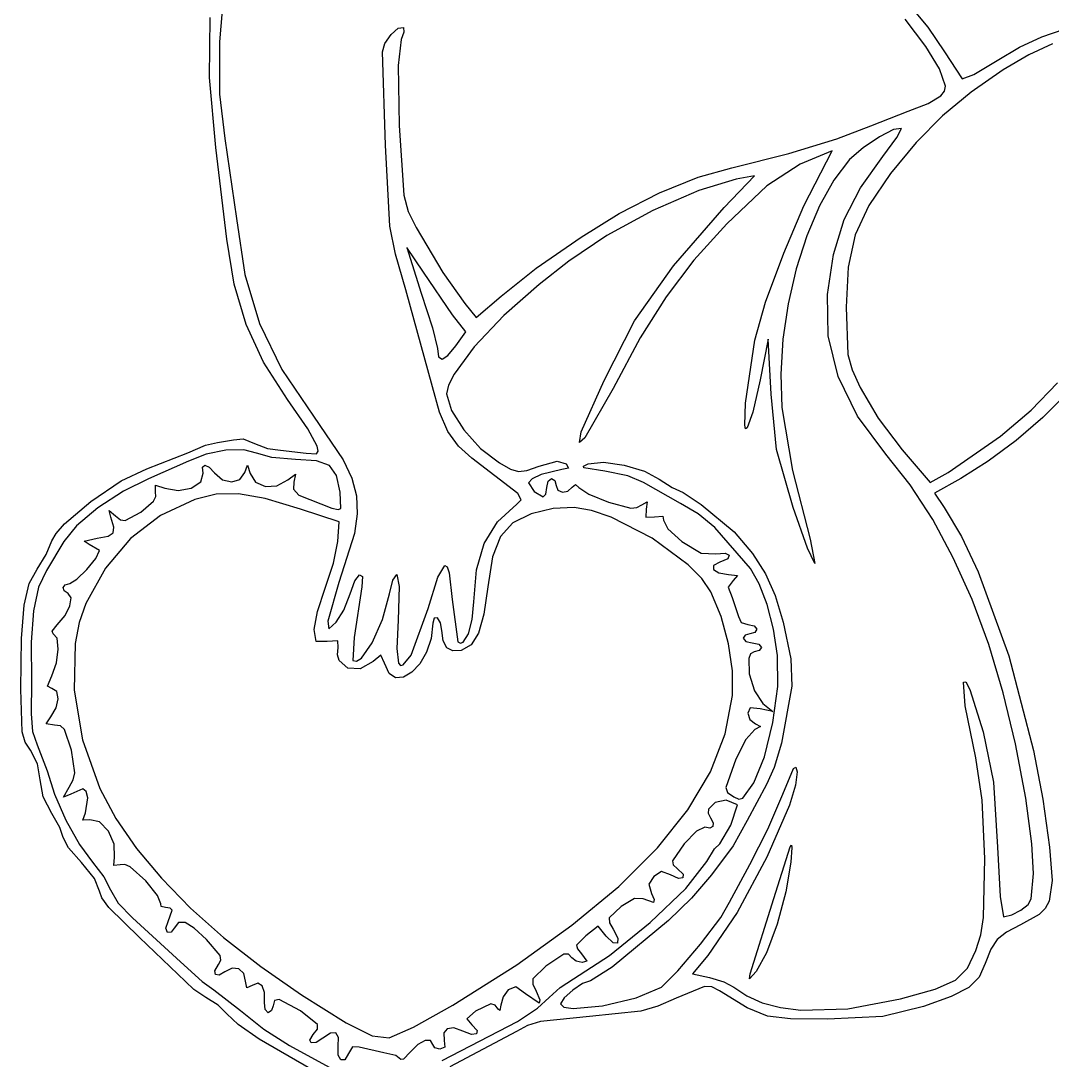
# Model space of a CAD drawing. Extents: x 0 to 181, y 0 to 180.
# Drawn here: x 40.8 to 104.6, y 31.9 to 96.2 of the extents above; entities that cross this region are included whole.
import ezdxf

# ---------------------------------------------------------------- set-up
doc = ezdxf.new("R2010")
doc.units = 0

msp = doc.modelspace()

# ---------------------------------------------------------------- linework, layer by layer
at = {"layer": 'Layer 1'}
for p, q in [((53.364041, 97.583383), (53.133902, 94.906973)), ((95.675763, 97.309833), (96.930934, 95.808904)), ((52.510977, 92.699026), (52.562484, 96.395524)), ((63.742539, 95.353732), (64.178199, 95.749727)), ((64.178199, 95.749727), (64.502803, 95.784148)), ((64.502803, 95.784148), (64.534815, 95.495882)), ((96.810286, 94.611829), (95.521879, 96.294036)), ((96.930934, 95.808904), (97.961326, 94.283911)), ((63.365135, 94.794981), (63.742539, 95.353732)), ((64.534815, 95.495882), (64.370506, 95.044091)), ((102.593011, 94.562596), (103.980079, 95.209189)), ((103.980079, 95.209189), (105.370535, 95.683252)), ((53.133902, 94.906973), (53.127298, 91.668545)), ((63.2153, 94.272289), (63.365135, 94.794981)), ((64.370506, 95.044091), (64.187129, 93.440065)), ((97.654271, 93.223992), (96.810286, 94.611829)), ((101.212599, 93.743978), (102.593011, 94.562596)), ((104.635832, 94.772577), (103.173453, 94.084611)), ((63.392716, 88.508434), (63.2153, 94.272289)), ((97.961326, 94.283911), (99.052312, 92.605408)), ((103.173453, 94.084611), (101.601945, 93.166328)), ((64.187129, 93.440065), (64.249447, 89.728252)), ((98.027859, 92.1552), (97.654271, 93.223992)), ((101.601945, 93.166328), (99.605842, 91.795244)), ((99.777919, 92.883607), (101.212599, 93.743978)), ((52.898489, 88.367322), (52.510977, 92.699026)), ((99.052312, 92.605408), (99.777919, 92.883607)), ((97.96349, 91.854357), (98.027859, 92.1552)), ((53.127298, 91.668545), (53.472393, 88.931767)), ((96.960591, 91.078089), (97.739457, 91.557026)), ((97.739457, 91.557026), (97.96349, 91.854357)), ((99.605842, 91.795244), (97.8427, 90.329633)), ((93.415556, 89.703199), (95.709125, 90.612934)), ((95.709125, 90.612934), (96.960591, 91.078089)), ((97.8427, 90.329633), (96.216859, 88.681606)), ((64.249447, 89.728252), (64.524919, 85.415063)), ((91.298889, 88.892947), (93.415556, 89.703199)), ((94.819011, 89.480004), (93.941098, 89.028711)), ((95.300252, 89.540032), (94.819011, 89.480004)), ((95.017088, 88.97736), (95.300252, 89.540032)), ((53.472393, 88.931767), (54.184925, 83.978423)), ((88.335556, 87.999945), (91.298889, 88.892947)), ((93.941098, 89.028711), (92.942517, 88.352056)), ((94.144372, 87.816467), (95.017088, 88.97736)), ((96.216859, 88.681606), (94.632659, 86.763276)), ((53.584159, 82.708617), (52.898489, 88.367322)), ((63.676679, 83.494685), (63.392716, 88.508434)), ((91.025904, 88.169936), (89.031493, 87.332645)), ((90.316064, 86.805725), (91.025904, 88.169936)), ((92.942517, 88.352056), (92.099268, 87.615943)), ((84.807778, 87.107336), (88.335556, 87.999945)), ((92.099268, 87.615943), (91.118688, 86.351046)), ((92.759862, 85.881758), (94.144372, 87.816467)), ((82.739788, 86.539516), (84.807778, 87.107336)), ((89.031493, 87.332645), (86.982518, 86.006992)), ((89.263078, 84.768618), (90.316064, 86.805725)), ((94.632659, 86.763276), (93.2779, 84.790085)), ((80.341209, 85.565065), (82.739788, 86.539516)), ((85.09, 86.405037), (82.781235, 85.713451)), ((84.330989, 84.66378), (86.218889, 86.604678)), ((86.218889, 86.604678), (85.09, 86.405037)), ((91.118688, 86.351046), (90.229059, 84.755412)), ((77.849851, 84.293226), (80.341209, 85.565065)), ((82.781235, 85.713451), (79.93767, 84.469452)), ((86.982518, 86.006992), (84.510174, 83.65129)), ((91.766504, 83.90866), (92.759862, 85.881758)), ((64.524919, 85.415063), (64.803533, 84.400367)), ((64.803533, 84.400367), (65.295354, 83.428434)), ((75.503524, 82.833241), (77.849851, 84.293226)), ((79.93767, 84.469452), (77.082396, 82.928653)), ((81.196877, 81.055954), (84.330989, 84.66378)), ((88.020631, 81.833465), (89.263078, 84.768618)), ((90.229059, 84.755412), (89.450167, 82.901417)), ((93.2779, 84.790085), (92.435497, 82.960204)), ((54.184925, 83.978423), (54.70361, 80.521266)), ((84.510174, 83.65129), (82.473141, 81.392319)), ((91.106629, 81.75316), (91.766504, 83.90866)), ((64.024768, 81.770174), (63.676679, 83.494685)), ((65.295354, 83.428434), (66.938928, 80.64505)), ((77.082396, 82.928653), (74.738501, 81.346667)), ((89.450167, 82.901417), (88.801799, 80.861437)), ((92.435497, 82.960204), (92.002019, 80.963427)), ((54.034955, 79.918523), (53.584159, 82.708617)), ((72.705609, 80.899423), (75.503524, 82.833241)), ((64.650995, 79.567182), (64.024768, 81.770174)), ((65.750327, 80.664942), (64.707584, 82.19009)), ((64.707584, 82.19009), (65.613113, 79.365692)), ((86.90372, 78.797472), (88.020631, 81.833465)), ((90.722571, 79.271241), (91.106629, 81.75316)), ((74.738501, 81.346667), (72.91068, 79.900656)), ((78.790746, 77.642878), (81.196877, 81.055954)), ((82.473141, 81.392319), (80.755048, 79.137964)), ((92.002019, 80.963427), (91.874038, 78.489545)), ((54.70361, 80.521266), (55.608122, 77.49115)), ((67.534903, 78.014141), (65.750327, 80.664942)), ((66.938928, 80.64505), (68.297778, 78.730427)), ((70.555556, 79.177382), (72.705609, 80.899423)), ((88.801799, 80.861437), (88.30374, 78.707847)), ((54.775764, 77.430062), (54.034955, 79.918523)), ((72.91068, 79.900656), (70.718306, 77.987036)), ((66.300104, 73.573555), (64.650995, 79.567182)), ((65.613113, 79.365692), (66.31324, 77.228415)), ((69.003333, 77.867688), (70.555556, 79.177382)), ((80.755048, 79.137964), (79.154475, 76.597194)), ((90.762725, 76.722288), (90.722571, 79.271241)), ((68.297778, 78.730427), (69.003333, 77.867688)), ((86.227341, 76.457844), (86.90372, 78.797472)), ((88.30374, 78.707847), (87.975777, 76.513026)), ((91.874038, 78.489545), (91.996307, 75.572744)), ((68.362536, 76.974291), (67.534903, 78.014141)), ((70.718306, 77.987036), (68.887032, 76.051413)), ((55.859671, 75.103147), (54.775764, 77.430062)), ((55.608122, 77.49115), (56.99079, 74.651106)), ((66.31324, 77.228415), (66.604444, 75.935544)), ((76.915702, 73.967818), (78.790746, 77.642878)), ((67.746496, 76.109141), (68.362536, 76.974291)), ((79.154475, 76.597194), (77.47, 73.478977)), ((87.065556, 76.513989), (86.558064, 73.995178)), ((87.23726, 73.127322), (87.065556, 76.513989)), ((87.975777, 76.513026), (87.837695, 74.349348)), ((91.383039, 74.214097), (90.762725, 76.722288)), ((66.604444, 75.935544), (66.678321, 75.42294)), ((67.254344, 75.510498), (67.746496, 76.109141)), ((68.887032, 76.051413), (67.634635, 74.350599)), ((67.746496, 76.109141), (67.746496, 76.109141)), ((85.660873, 72.562878), (86.227341, 76.457844)), ((66.678321, 75.42294), (66.89662, 75.281511)), ((66.89662, 75.281511), (67.254344, 75.510498)), ((91.996307, 75.572744), (92.258131, 74.629832)), ((57.339761, 72.797693), (55.859671, 75.103147)), ((56.99079, 74.651106), (58.943943, 71.764167)), ((92.258131, 74.629832), (92.740627, 73.533739)), ((67.634635, 74.350599), (67.29357, 73.668501)), ((75.504556, 70.798989), (76.915702, 73.967818)), ((86.558064, 73.995178), (86.10227, 71.9986)), ((87.837695, 74.349348), (87.909281, 72.28919)), ((92.575834, 71.767657), (91.383039, 74.214097)), ((66.745984, 72.001628), (66.300104, 73.573555)), ((67.29357, 73.668501), (67.178891, 73.141411)), ((77.47, 73.478977), (75.729642, 70.416149)), ((92.740627, 73.533739), (93.867951, 71.636289)), ((103.329645, 72.121179), (104.945169, 73.814716)), ((58.59499, 70.984656), (57.339761, 72.797693)), ((67.178891, 73.141411), (67.47794, 72.115373)), ((87.585463, 69.699833), (87.23726, 73.127322)), ((105.507925, 73.133799), (104.054364, 71.682042)), ((67.263004, 70.808583), (66.745984, 72.001628)), ((67.47794, 72.115373), (68.233396, 70.914028)), ((85.608027, 71.209576), (85.660873, 72.562878)), ((86.10227, 71.9986), (85.770375, 71.045774)), ((87.909281, 72.28919), (88.560392, 68.402934)), ((101.424116, 70.527026), (103.329645, 72.121179)), ((58.943943, 71.764167), (60.78651, 69.057153)), ((94.33343, 69.403953), (92.575834, 71.767657)), ((93.867951, 71.636289), (95.346379, 69.674116)), ((104.054364, 71.682042), (102.397332, 70.260059)), ((59.180143, 69.899044), (58.59499, 70.984656)), ((67.906161, 69.894536), (67.263004, 70.808583)), ((68.233396, 70.914028), (69.277588, 69.757096)), ((75.39767, 70.135926), (75.504556, 70.798989)), ((85.665155, 70.983542), (85.608027, 71.209576)), ((85.770375, 71.045774), (85.665155, 70.983542)), ((52.270364, 69.972855), (53.006427, 70.135101)), ((53.006427, 70.135101), (54.006459, 70.303994)), ((54.006459, 70.303994), (54.596462, 70.353111)), ((54.596462, 70.353111), (55.306191, 70.073303)), ((55.306191, 70.073303), (56.093076, 69.762039)), ((75.729642, 70.416149), (75.39767, 70.135926)), ((98.181163, 68.279922), (101.424116, 70.527026)), ((102.397332, 70.260059), (100.664013, 68.969605)), ((101.424116, 70.527026), (101.424116, 70.527026)), ((48.637729, 68.496372), (51.167256, 69.501523)), ((51.167256, 69.501523), (52.270364, 69.972855)), ((52.314564, 69.407422), (51.21332, 68.969783)), ((53.52855, 69.655288), (52.314564, 69.407422)), ((54.635347, 69.686897), (53.52855, 69.655288)), ((55.415022, 69.475765), (54.635347, 69.686897)), ((56.371567, 69.201457), (55.415022, 69.475765)), ((56.093076, 69.762039), (56.897513, 69.656048)), ((56.897513, 69.656048), (58.490556, 69.476185)), ((58.490556, 69.476185), (59.132803, 69.432379)), ((59.132803, 69.432379), (59.233186, 69.595122)), ((59.233186, 69.595122), (59.180143, 69.899044)), ((68.73045, 69.159603), (67.906161, 69.894536)), ((69.277588, 69.757096), (70.442842, 68.864297)), ((88.600613, 66.118082), (87.585463, 69.699833)), ((95.839881, 67.507105), (94.33343, 69.403953)), ((95.346379, 69.674116), (97.074835, 67.665854)), ((51.21332, 68.969783), (48.736594, 67.890489)), ((57.830167, 69.080177), (56.371567, 69.201457)), ((59.128343, 68.996699), (57.830167, 69.080177)), ((59.927401, 68.702487), (59.128343, 68.996699)), ((60.78651, 69.057153), (61.317118, 67.920751)), ((71.580502, 66.980256), (68.73045, 69.159603)), ((70.442842, 68.864297), (71.128825, 68.482818)), ((72.909055, 68.669332), (74.01842, 68.983787)), ((74.01842, 68.983787), (74.55988, 68.812554)), ((74.55988, 68.812554), (74.705834, 68.541211)), ((75.634289, 68.676076), (75.930633, 68.818639)), ((75.930633, 68.818639), (76.880037, 68.910842)), ((76.880037, 68.910842), (78.157562, 68.731303)), ((100.664013, 68.969605), (98.981593, 67.912432)), ((47.053669, 67.752772), (48.637729, 68.496372)), ((51.975472, 67.700156), (52.118043, 68.231628)), ((52.088522, 68.606957), (52.229015, 68.735308)), ((52.118043, 68.231628), (52.088522, 68.606957)), ((52.229015, 68.735308), (52.492038, 68.615658)), ((52.492038, 68.615658), (52.830109, 68.246983)), ((52.830109, 68.246983), (53.323695, 67.827642)), ((54.394878, 67.843297), (54.695028, 68.274238)), ((54.695028, 68.274238), (54.860229, 68.72591)), ((54.860229, 68.72591), (55.024751, 68.211172)), ((55.024751, 68.211172), (55.366812, 67.673041)), ((57.361427, 67.821607), (57.827103, 68.174915)), ((57.827103, 68.174915), (57.731124, 67.688847)), ((60.370249, 68.093623), (59.927401, 68.702487)), ((71.128825, 68.482818), (71.619743, 68.334926)), ((71.619743, 68.334926), (72.138764, 68.402978)), ((72.138764, 68.402978), (72.909055, 68.669332)), ((73.016342, 68.157142), (72.472769, 67.882961)), ((74.294167, 68.470656), (73.016342, 68.157142)), ((74.705834, 68.541211), (74.294167, 68.470656)), ((75.671251, 68.568542), (75.634289, 68.676076)), ((76.965322, 68.361187), (75.671251, 68.568542)), ((78.378767, 68.076653), (76.965322, 68.361187)), ((78.157562, 68.731303), (79.416566, 68.355863)), ((79.416566, 68.355863), (80.310411, 67.860364)), ((88.560392, 68.402934), (89.660075, 64.148485)), ((97.074835, 67.665854), (98.181163, 68.279922)), ((45.173369, 66.478557), (47.053669, 67.752772)), ((48.736594, 67.890489), (47.189666, 67.128827)), ((49.18132, 67.086768), (49.174886, 67.502516)), ((49.174886, 67.502516), (49.763934, 67.312419)), ((51.39115, 67.313394), (51.975472, 67.700156)), ((53.323695, 67.827642), (53.891526, 67.693756)), ((53.891526, 67.693756), (54.394878, 67.843297)), ((55.366812, 67.673041), (55.970729, 67.41199)), ((56.685825, 67.453139), (57.361427, 67.821607)), ((57.731124, 67.688847), (57.718532, 67.249917)), ((60.599791, 67.066191), (60.370249, 68.093623)), ((61.317118, 67.920751), (61.602142, 66.831429)), ((72.472769, 67.882961), (72.248889, 67.635131)), ((72.248889, 67.635131), (72.599411, 67.110261)), ((73.377778, 67.341767), (73.460681, 67.740406)), ((73.460681, 67.740406), (73.66, 67.906211)), ((73.66, 67.906211), (73.859319, 67.781857)), ((73.859319, 67.781857), (73.942222, 67.482878)), ((73.942222, 67.482878), (74.059514, 67.193703)), ((74.948621, 67.371897), (75.146315, 67.531525)), ((75.146315, 67.531525), (75.354711, 67.33954)), ((79.351355, 67.666997), (78.378767, 68.076653)), ((81.645136, 66.355934), (79.351355, 67.666997)), ((80.310411, 67.860364), (81.127868, 67.341767)), ((97.233586, 65.372282), (95.839881, 67.507105)), ((98.981593, 67.912432), (97.350964, 66.996801)), ((47.189666, 67.128827), (45.609206, 66.085297)), ((49.195068, 66.788545), (49.18132, 67.086768)), ((49.763934, 67.312419), (50.581748, 67.155947)), ((50.581748, 67.155947), (51.39115, 67.313394)), ((52.921965, 66.941428), (51.599053, 66.6117)), ((54.299262, 66.966138), (52.921965, 66.941428)), ((55.961051, 66.664892), (54.299262, 66.966138)), ((55.970729, 67.41199), (56.685825, 67.453139)), ((57.718532, 67.249917), (58.046698, 66.875434)), ((58.046698, 66.875434), (60.084253, 66.073393)), ((60.646237, 66.058661), (60.599791, 67.066191)), ((61.602142, 66.831429), (61.65273, 65.715943)), ((71.785744, 66.585682), (71.580502, 66.980256)), ((72.599411, 67.110261), (73.152, 66.777322)), ((73.152, 66.777322), (73.311456, 66.943128)), ((73.311456, 66.943128), (73.377778, 67.341767)), ((74.059514, 67.193703), (74.338867, 67.070817)), ((74.338867, 67.070817), (74.671497, 67.126216)), ((74.671497, 67.126216), (74.948621, 67.371897)), ((75.354711, 67.33954), (75.978938, 66.936146)), ((75.978938, 66.936146), (77.180575, 66.450345)), ((81.127868, 67.341767), (81.80009, 67.031864)), ((81.80009, 67.031864), (82.925678, 66.28825)), ((97.350964, 66.996801), (97.9452, 66.110951)), ((43.5582, 65.099794), (45.173369, 66.478557)), ((48.267919, 65.828283), (49.060566, 66.497508)), ((49.060566, 66.497508), (49.195068, 66.788545)), ((51.599053, 66.6117), (49.477466, 65.612369)), ((58.137442, 66.016753), (55.961051, 66.664892)), ((70.3201, 65.224919), (71.513864, 66.31051)), ((71.513864, 66.31051), (71.785744, 66.585682)), ((77.180575, 66.450345), (78.571785, 66.078568)), ((78.94946, 66.108315), (79.238975, 66.271036)), ((79.238975, 66.271036), (79.578315, 66.461932)), ((79.578315, 66.461932), (79.52127, 66.002555)), ((82.727949, 65.714533), (81.645136, 66.355934)), ((82.925678, 66.28825), (84.964908, 64.616454)), ((45.609206, 66.085297), (44.284093, 64.974127)), ((46.406398, 65.507322), (46.307993, 65.919153)), ((46.307993, 65.919153), (46.706513, 65.599553)), ((46.706513, 65.599553), (47.009504, 65.355937)), ((47.291269, 65.301213), (48.267919, 65.828283)), ((49.477466, 65.612369), (47.62837, 64.189434)), ((60.535998, 65.2251), (58.137442, 66.016753)), ((60.084253, 66.073393), (60.463198, 65.980417)), ((60.463198, 65.980417), (60.646237, 66.058661)), ((61.65273, 65.715943), (61.480032, 64.50105)), ((72.400914, 65.721806), (71.26626, 65.156733)), ((73.764229, 66.050673), (72.400914, 65.721806)), ((75.071111, 66.122736), (73.764229, 66.050673)), ((76.146326, 65.92708), (75.071111, 66.122736)), ((77.351276, 65.517023), (76.146326, 65.92708)), ((78.571785, 66.078568), (78.94946, 66.108315)), ((79.52127, 66.002555), (79.502761, 65.506744)), ((79.502761, 65.506744), (80.039964, 65.54006)), ((80.039964, 65.54006), (80.538632, 65.586526)), ((80.538632, 65.586526), (80.587582, 65.327053)), ((83.771047, 64.868705), (82.727949, 65.714533)), ((89.485416, 63.602841), (88.600613, 66.118082)), ((97.9452, 66.110951), (99.005398, 64.310862)), ((43.025466, 64.504352), (43.5582, 65.099794)), ((44.284093, 64.974127), (43.503207, 64.009541)), ((46.592379, 64.895721), (46.406398, 65.507322)), ((46.557253, 64.539379), (46.592379, 64.895721)), ((47.009504, 65.355937), (47.291269, 65.301213)), ((60.443804, 64.02024), (60.535998, 65.2251)), ((69.495203, 63.893441), (70.3201, 65.224919)), ((71.26626, 65.156733), (70.502095, 64.318426)), ((79.879433, 64.221323), (77.351276, 65.517023)), ((80.587582, 65.327053), (80.85057, 64.787009)), ((98.510291, 63.009926), (97.233586, 65.372282)), ((42.769528, 64.042547), (43.025466, 64.504352)), ((45.578889, 64.208149), (46.239822, 64.342215)), ((46.239822, 64.342215), (46.557253, 64.539379)), ((61.480032, 64.50105), (60.509373, 61.480068)), ((70.502095, 64.318426), (70.018677, 63.055758)), ((80.85057, 64.787009), (81.727127, 64.006273)), ((85.978176, 62.341334), (83.771047, 64.868705)), ((84.964908, 64.616454), (86.082691, 63.271994)), ((99.005398, 64.310862), (100.038012, 62.137441)), ((42.419352, 63.20601), (42.769528, 64.042547)), ((43.503207, 64.009541), (42.428592, 62.223102)), ((44.762486, 64.024176), (45.578889, 64.208149)), ((45.085, 63.818578), (44.762486, 64.024176)), ((45.72, 63.454935), (45.085, 63.818578)), ((47.62837, 64.189434), (46.079717, 62.369571)), ((60.177891, 62.675128), (60.443804, 64.02024)), ((69.016726, 62.265103), (69.495203, 63.893441)), ((82.113689, 62.570866), (79.879433, 64.221323)), ((81.727127, 64.006273), (82.913155, 63.292699)), ((89.660075, 64.148485), (89.939328, 62.642578)), ((41.85537, 62.308339), (42.419352, 63.20601)), ((44.93085, 62.285789), (45.481844, 62.968329)), ((45.481844, 62.968329), (45.72, 63.454935)), ((70.018677, 63.055758), (69.726265, 61.217604)), ((82.913155, 63.292699), (83.833849, 63.252587)), ((83.833849, 63.252587), (84.399345, 63.29345)), ((84.399345, 63.29345), (84.654766, 63.163294)), ((84.654766, 63.163294), (84.559722, 62.94889)), ((86.082691, 63.271994), (86.892659, 62.017283)), ((89.939328, 62.642578), (89.485416, 63.602841)), ((99.665744, 60.430482), (98.510291, 63.009926)), ((46.079717, 62.369571), (44.859456, 60.179458)), ((59.668029, 61.13307), (60.177891, 62.675128)), ((66.636161, 61.805876), (67.059701, 62.532067)), ((67.059701, 62.532067), (67.216401, 62.448298)), ((67.216401, 62.448298), (67.34248, 62.068886)), ((82.951263, 61.717364), (82.113689, 62.570866)), ((83.688369, 62.530977), (83.688136, 62.279908)), ((84.073825, 62.737012), (83.688369, 62.530977)), ((84.559722, 62.94889), (84.073825, 62.737012)), ((86.513185, 61.398343), (85.978176, 62.341334)), ((41.361223, 61.407428), (41.85537, 62.308339)), ((42.428592, 62.223102), (41.950077, 61.186572)), ((44.312229, 61.677864), (44.93085, 62.285789)), ((61.510453, 61.577838), (61.794643, 61.950003)), ((61.794643, 61.950003), (61.968317, 61.84305)), ((61.968317, 61.84305), (61.939035, 61.203434)), ((63.854263, 61.627208), (64.102172, 61.979545)), ((64.102172, 61.979545), (64.247958, 61.223144)), ((66.035307, 59.876704), (66.636161, 61.805876)), ((67.34248, 62.068886), (67.521046, 60.429944)), ((68.862222, 60.288929), (69.016726, 62.265103)), ((83.512152, 60.900883), (82.951263, 61.717364)), ((83.688136, 62.279908), (84.015483, 62.06578)), ((84.015483, 62.06578), (84.612768, 61.97057)), ((84.612768, 61.97057), (85.164304, 61.903005)), ((85.164304, 61.903005), (84.906736, 61.607446)), ((86.892659, 62.017283), (87.496917, 60.664032)), ((100.038012, 62.137441), (101.934758, 56.946992)), ((41.056911, 60.080057), (41.361223, 61.407428)), ((41.950077, 61.186572), (41.641414, 59.724368)), ((43.472537, 61.160744), (43.588642, 61.339216)), ((43.533436, 60.953459), (43.472537, 61.160744)), ((43.588642, 61.339216), (43.871193, 61.4151)), ((43.871193, 61.4151), (44.312229, 61.677864)), ((59.185248, 59.68422), (59.668029, 61.13307)), ((60.509373, 61.480068), (59.831111, 59.089019)), ((61.208186, 60.7801), (61.510453, 61.577838)), ((61.939035, 61.203434), (61.46317, 58.082076)), ((63.637849, 60.7801), (63.854263, 61.627208)), ((64.247958, 61.223144), (64.178132, 59.157322)), ((69.726265, 61.217604), (69.482926, 59.523345)), ((84.906736, 61.607446), (84.588654, 61.194182)), ((84.588654, 61.194182), (84.826179, 60.55809)), ((86.993848, 60.108015), (86.513185, 61.398343)), ((43.781895, 60.791135), (43.533436, 60.953459)), ((43.966262, 60.524376), (43.781895, 60.791135)), ((43.885124, 60.029974), (43.966262, 60.524376)), ((60.816348, 59.76949), (61.208186, 60.7801)), ((63.217213, 59.19451), (63.637849, 60.7801)), ((67.521046, 60.429944), (67.867341, 57.800353)), ((84.147132, 59.3744), (83.512152, 60.900883)), ((84.826179, 60.55809), (85.221109, 59.368989)), ((87.496917, 60.664032), (87.997569, 59.02395)), ((100.69569, 57.64439), (99.665744, 60.430482)), ((40.89954, 58.010648), (41.056911, 60.080057)), ((43.583082, 59.434757), (43.885124, 60.029974)), ((44.859456, 60.179458), (44.455294, 59.013557)), ((60.350191, 59.024052), (60.816348, 59.76949)), ((64.989098, 56.983926), (66.035307, 59.876704)), ((68.767668, 59.199535), (68.862222, 60.288929)), ((87.383602, 58.588389), (86.993848, 60.108015)), ((41.641414, 59.724368), (41.496738, 57.792586)), ((43.104734, 58.865553), (43.583082, 59.434757)), ((58.984444, 58.563208), (59.185248, 59.68422)), ((62.578475, 57.755792), (63.217213, 59.19451)), ((64.178132, 59.157322), (64.103427, 57.402824)), ((66.404663, 59.271648), (66.320647, 58.962313)), ((66.604444, 59.298434), (66.404663, 59.271648)), ((66.805033, 58.993608), (66.604444, 59.298434)), ((68.52717, 58.313667), (68.767668, 59.199535)), ((69.482926, 59.523345), (69.145914, 58.346948)), ((84.603568, 57.694206), (84.147132, 59.3744)), ((85.221109, 59.368989), (85.381025, 59.008642)), ((42.782619, 58.473657), (43.104734, 58.865553)), ((42.844562, 58.310656), (42.782619, 58.473657)), ((44.455294, 59.013557), (44.202476, 57.709811)), ((59.106948, 57.833264), (58.984444, 58.563208)), ((59.831111, 59.089019), (59.897407, 58.617921)), ((59.897407, 58.617921), (60.350191, 59.024052)), ((66.320647, 58.962313), (66.21216, 58.015518)), ((66.890987, 58.505666), (66.805033, 58.993608)), ((66.971558, 57.867966), (66.890987, 58.505666)), ((85.381025, 59.008642), (85.795556, 58.8751)), ((85.795556, 58.8751), (86.194194, 58.792197)), ((86.194194, 58.792197), (86.36, 58.592878)), ((86.36, 58.592878), (86.235646, 58.393559)), ((87.645883, 56.957502), (87.383602, 58.588389)), ((87.997569, 59.02395), (88.467556, 56.752315)), ((40.84622, 54.88362), (40.89954, 58.010648)), ((43.099176, 58.035571), (42.844562, 58.310656)), ((43.16773, 57.35955), (43.099176, 58.035571)), ((59.801286, 57.839023), (59.106948, 57.833264)), ((60.449849, 57.877023), (59.801286, 57.839023)), ((60.473531, 57.449466), (60.449849, 57.877023)), ((61.46317, 58.082076), (61.383494, 56.664197)), ((66.21216, 58.015518), (65.926544, 57.166574)), ((67.199553, 57.447355), (66.971558, 57.867966)), ((68.205478, 57.793286), (68.52717, 58.313667)), ((69.145914, 58.346948), (68.68701, 57.620957)), ((85.637687, 58.227753), (85.513333, 58.028434)), ((85.513333, 58.028434), (85.679139, 57.829114)), ((85.936667, 58.310656), (85.637687, 58.227753)), ((85.679139, 57.829114), (86.077778, 57.746211)), ((86.235646, 58.393559), (85.936667, 58.310656)), ((41.496738, 57.792586), (41.510184, 55.347322)), ((43.056477, 56.506443), (43.16773, 57.35955)), ((44.202476, 57.709811), (44.141334, 54.814006)), ((60.432197, 57.014478), (60.473531, 57.449466)), ((61.905835, 56.800252), (62.578475, 57.755792)), ((64.103427, 57.402824), (64.198034, 56.497707)), ((67.570017, 57.248961), (67.199553, 57.447355)), ((68.077992, 57.277914), (67.570017, 57.248961)), ((67.867341, 57.800353), (68.034418, 57.720766)), ((68.034418, 57.720766), (68.205478, 57.793286)), ((68.68701, 57.620957), (68.077992, 57.277914)), ((84.849628, 56.012636), (84.603568, 57.694206)), ((86.077778, 57.746211), (86.476417, 57.663309)), ((86.508456, 57.26467), (86.186845, 57.181767)), ((86.476417, 57.663309), (86.642222, 57.463989)), ((86.642222, 57.463989), (86.508456, 57.26467)), ((101.595877, 54.662093), (100.69569, 57.64439)), ((60.534375, 56.65143), (60.432197, 57.014478)), ((61.059814, 56.184653), (60.534375, 56.65143)), ((61.383494, 56.664197), (61.614364, 56.608769)), ((61.614364, 56.608769), (61.905835, 56.800252)), ((62.628876, 56.592865), (61.830948, 56.136132)), ((63.119624, 56.977371), (62.628876, 56.592865)), ((63.331996, 56.482883), (63.119624, 56.977371)), ((64.485432, 56.379049), (64.989098, 56.983926)), ((64.989098, 56.983926), (64.989098, 56.983926)), ((65.926544, 57.166574), (65.514494, 56.457535)), ((85.97697, 57.072157), (85.864221, 56.777547)), ((85.864221, 56.777547), (85.89483, 55.838659)), ((86.186845, 57.181767), (85.97697, 57.072157)), ((87.650858, 55.053069), (87.645883, 56.957502)), ((88.467556, 56.752315), (88.521896, 55.0651)), ((101.934758, 56.946992), (103.463975, 51.092378)), ((42.771664, 55.7001), (43.056477, 56.506443)), ((61.830948, 56.136132), (61.059814, 56.184653)), ((63.615817, 55.861555), (63.331996, 56.482883)), ((64.198034, 56.497707), (64.316167, 56.344003)), ((64.316167, 56.344003), (64.485432, 56.379049)), ((65.026703, 55.930457), (64.513865, 55.627398)), ((65.514494, 56.457535), (65.026703, 55.930457)), ((84.853478, 54.482029), (84.849628, 56.012636)), ((41.510184, 55.347322), (41.486667, 53.358124)), ((42.507931, 55.058968), (42.771664, 55.7001)), ((64.026671, 55.590411), (63.615817, 55.861555)), ((64.513865, 55.627398), (64.026671, 55.590411)), ((85.89483, 55.838659), (86.208122, 54.775763)), ((99.148753, 55.319623), (99.284282, 55.34376)), ((99.25189, 53.845166), (99.148753, 55.319623)), ((99.284282, 55.34376), (99.534578, 54.856845)), ((40.938054, 52.254325), (40.84622, 54.88362)), ((42.773402, 54.923989), (42.507931, 55.058968)), ((43.078965, 54.741453), (42.773402, 54.923989)), ((43.167329, 54.292088), (43.078965, 54.741453)), ((44.141334, 54.814006), (44.656957, 51.742496)), ((86.208122, 54.775763), (86.733547, 53.999517)), ((87.355594, 52.826726), (87.650858, 55.053069)), ((88.521896, 55.0651), (87.886231, 51.550648)), ((99.534578, 54.856845), (100.349581, 52.242878)), ((102.362052, 51.494034), (101.595877, 54.662093)), ((43.04361, 53.723257), (43.167329, 54.292088)), ((84.405892, 52.116702), (84.853478, 54.482029)), ((86.733547, 53.999517), (87.347778, 53.498377)), ((41.486667, 53.358124), (41.571466, 52.264395)), ((42.712925, 53.182322), (43.04361, 53.723257)), ((85.957152, 53.722671), (85.795556, 53.393504)), ((85.795556, 53.393504), (85.934574, 53.013315)), ((86.571667, 53.677335), (85.957152, 53.722671)), ((87.347778, 53.498377), (86.571667, 53.677335)), ((99.903774, 50.647431), (99.25189, 53.845166)), ((42.414638, 52.741817), (42.712925, 53.182322)), ((42.930976, 52.666211), (42.414638, 52.741817)), ((85.934574, 53.013315), (86.268811, 52.749114)), ((86.268811, 52.749114), (86.588474, 52.568202)), ((86.83882, 50.700464), (87.355594, 52.826726)), ((41.120321, 51.611381), (40.938054, 52.254325)), ((41.571466, 52.264395), (41.849469, 51.448984)), ((43.302356, 52.614526), (42.930976, 52.666211)), ((43.559759, 52.399781), (43.302356, 52.614526)), ((43.974887, 51.122975), (43.559759, 52.399781)), ((83.48917, 49.766436), (84.405892, 52.116702)), ((86.236923, 52.390317), (85.682279, 51.778769)), ((86.588474, 52.568202), (86.236923, 52.390317)), ((100.349581, 52.242878), (100.985205, 49.128098)), ((41.442437, 51.106115), (41.120321, 51.611381)), ((41.849469, 51.448984), (42.471289, 49.839849)), ((44.656957, 51.742496), (45.73027, 48.745733)), ((85.682279, 51.778769), (85.058115, 50.55728)), ((87.886231, 51.550648), (87.429698, 50.050529)), ((102.989961, 48.150656), (102.362052, 51.494034)), ((41.887786, 50.257814), (41.442437, 51.106115)), ((44.191932, 49.710223), (43.974887, 51.122975)), ((103.463975, 51.092378), (104.037179, 48.088752)), ((42.051111, 49.280868), (41.887786, 50.257814)), ((85.058115, 50.55728), (84.43599, 48.804574)), ((86.179262, 49.096275), (86.83882, 50.700464)), ((100.30312, 48.029384), (99.903774, 50.647431)), ((42.471289, 49.839849), (42.922619, 48.399247)), ((44.090636, 49.27353), (44.191932, 49.710223)), ((82.093199, 47.420039), (83.48917, 49.766436)), ((87.429698, 50.050529), (86.948885, 48.985359)), ((87.9678, 48.399759), (88.619959, 49.970821)), ((88.619959, 49.970821), (88.769808, 50.066999)), ((88.848015, 49.775248), (88.753489, 48.944885)), ((88.769808, 50.066999), (88.848015, 49.775248)), ((42.238778, 48.232549), (42.051111, 49.280868)), ((43.837942, 48.823152), (44.090636, 49.27353)), ((85.499268, 48.147274), (86.179262, 49.096275)), ((86.948885, 48.985359), (85.757904, 46.760621)), ((88.753489, 48.944885), (88.37324, 47.707951)), ((100.985205, 49.128098), (101.24683, 45.116767)), ((42.756667, 47.189729), (42.238778, 48.232549)), ((42.922619, 48.399247), (43.638297, 46.781773)), ((43.483862, 48.205548), (43.837942, 48.823152)), ((43.948107, 48.390833), (43.483862, 48.205548)), ((44.683474, 48.7151), (43.948107, 48.390833)), ((44.888922, 48.558518), (44.683474, 48.7151)), ((44.992702, 48.17481), (44.888922, 48.558518)), ((45.73027, 48.745733), (46.733649, 46.893701)), ((84.43599, 48.804574), (84.549571, 48.49078)), ((84.549571, 48.49078), (84.92823, 48.229054)), ((84.92823, 48.229054), (85.239199, 48.086399)), ((87.040431, 46.234555), (87.9678, 48.399759)), ((44.840294, 47.242253), (44.992702, 48.17481)), ((83.779221, 47.880202), (83.372858, 47.475381)), ((84.460548, 48.011817), (83.779221, 47.880202)), ((85.157522, 47.742334), (84.460548, 48.011817)), ((84.749801, 46.487051), (85.157522, 47.742334)), ((85.239199, 48.086399), (85.499268, 48.147274)), ((88.37324, 47.707951), (86.986883, 44.490576)), ((100.455005, 44.40888), (100.30312, 48.029384)), ((103.366702, 45.327552), (102.989961, 48.150656)), ((104.037179, 48.088752), (104.454204, 45.126377)), ((43.254965, 46.32827), (42.756667, 47.189729)), ((44.678976, 46.781289), (44.840294, 47.242253)), ((80.207864, 45.066317), (82.093199, 47.420039)), ((83.372858, 47.475381), (83.353823, 47.210484)), ((83.353823, 47.210484), (83.500773, 46.925244)), ((83.500773, 46.925244), (83.667494, 46.624571)), ((43.462222, 45.717102), (43.254965, 46.32827)), ((43.638297, 46.781773), (44.471289, 45.28326)), ((45.117769, 46.811438), (44.678976, 46.781289)), ((45.720625, 46.67298), (45.117769, 46.811438)), ((46.271668, 46.096741), (45.720625, 46.67298)), ((46.733649, 46.893701), (48.008518, 45.040154)), ((83.141501, 46.344882), (82.627516, 46.097504)), ((83.462004, 46.292625), (83.141501, 46.344882)), ((83.645953, 46.399777), (83.462004, 46.292625)), ((83.667494, 46.624571), (83.645953, 46.399777)), ((84.065147, 45.328434), (84.749801, 46.487051)), ((85.757904, 46.760621), (84.905345, 45.208399)), ((43.793833, 45.083031), (43.462222, 45.717102)), ((46.628992, 45.297584), (46.271668, 46.096741)), ((82.627516, 46.097504), (81.87075, 45.31894)), ((85.921689, 44.047698), (87.040431, 46.234555)), ((44.591111, 44.166508), (43.793833, 45.083031)), ((44.471289, 45.28326), (45.274563, 44.199545)), ((46.650693, 44.490375), (46.628992, 45.297584)), ((48.008518, 45.040154), (49.547752, 43.191866)), ((77.823051, 42.694075), (80.207864, 45.066317)), ((81.87075, 45.31894), (81.149072, 44.273199)), ((83.269226, 44.226342), (83.734954, 45.004694)), ((84.905345, 45.208399), (83.556294, 43.408606)), ((83.734954, 45.004694), (84.065147, 45.328434)), ((87.40359, 41.941767), (88.426881, 45.14367)), ((88.426881, 45.14367), (88.504059, 45.24353)), ((88.529653, 45.105383), (88.465832, 44.199545)), ((88.504059, 45.24353), (88.529653, 45.105383)), ((101.24683, 45.116767), (101.414329, 42.077145)), ((103.466923, 43.493989), (103.366702, 45.327552)), ((104.454204, 45.126377), (104.61414, 43.066082)), ((46.603116, 43.983113), (46.650693, 44.490375)), ((86.986883, 44.490576), (85.151576, 41.075538)), ((100.381755, 40.766451), (100.455005, 44.40888)), ((45.405131, 43.179624), (44.591111, 44.166508)), ((45.274563, 44.199545), (45.988498, 43.284887)), ((46.982685, 44.016574), (46.603116, 43.983113)), ((47.276183, 44.044719), (46.982685, 44.016574)), ((47.619234, 43.903114), (47.276183, 44.044719)), ((48.572866, 43.037464), (47.619234, 43.903114)), ((81.149072, 44.273199), (81.192862, 44.019305)), ((81.192862, 44.019305), (81.46288, 43.780569)), ((81.46288, 43.780569), (81.794514, 43.440082)), ((81.969714, 42.564323), (83.269226, 44.226342)), ((84.666667, 41.713556), (85.921689, 44.047698)), ((88.465832, 44.199545), (88.155877, 42.352742)), ((45.72, 42.400062), (45.405131, 43.179624)), ((45.988498, 43.284887), (46.386205, 42.472909)), ((49.547752, 43.191866), (51.344226, 41.355611)), ((79.98701, 43.309732), (79.687195, 42.82579)), ((80.46669, 43.614133), (79.98701, 43.309732)), ((81.029821, 43.398361), (80.46669, 43.614133)), ((81.510676, 43.189574), (81.029821, 43.398361)), ((81.78801, 43.223283), (81.510676, 43.189574)), ((81.794514, 43.440082), (81.78801, 43.223283)), ((83.556294, 43.408606), (82.327298, 41.962275)), ((103.33178, 41.916514), (103.466923, 43.493989)), ((104.61414, 43.066082), (104.442191, 41.774019)), ((46.386205, 42.472909), (46.861548, 41.659636)), ((49.293871, 42.137166), (48.572866, 43.037464)), ((74.928644, 40.292118), (77.823051, 42.694075)), ((79.687195, 42.82579), (79.851267, 42.256913)), ((79.758612, 40.450243), (81.969714, 42.564323)), ((45.860103, 41.97964), (45.72, 42.400062)), ((46.299396, 41.385087), (45.860103, 41.97964)), ((49.505938, 41.620609), (49.293871, 42.137166)), ((78.792347, 41.941988), (77.977997, 41.456246)), ((79.325563, 41.922742), (78.792347, 41.941988)), ((79.965259, 41.694764), (79.325563, 41.922742)), ((79.851267, 42.256913), (80.005475, 41.87898)), ((80.005475, 41.87898), (79.965259, 41.694764)), ((82.327298, 41.962275), (80.907992, 40.586383)), ((85.955968, 37.2851), (87.40359, 41.941767)), ((88.155877, 42.352742), (87.615174, 40.357299)), ((101.414329, 42.077145), (101.621037, 40.812878)), ((103.133096, 41.573554), (103.33178, 41.916514)), ((104.442191, 41.774019), (104.197284, 41.323438)), ((48.189444, 39.541752), (46.299396, 41.385087)), ((46.861548, 41.659636), (47.762137, 40.741868)), ((49.528991, 41.448788), (49.505938, 41.620609)), ((49.795565, 41.377322), (49.528991, 41.448788)), ((50.091293, 41.345396), (49.795565, 41.377322)), ((49.952571, 40.529231), (50.210834, 41.22151)), ((50.210834, 41.22151), (50.091293, 41.345396)), ((51.344226, 41.355611), (53.390813, 39.538164)), ((77.977997, 41.456246), (77.224395, 40.739287)), ((84.128281, 40.775706), (84.666667, 41.713556)), ((102.133172, 40.928482), (102.685376, 41.213126)), ((102.685376, 41.213126), (103.133096, 41.573554)), ((104.197284, 41.323438), (103.828036, 40.953752)), ((47.762137, 40.741868), (50.72787, 38.023504)), ((49.821326, 40.105743), (49.952571, 40.529231)), ((77.224395, 40.739287), (77.248968, 40.448707)), ((80.907992, 40.586383), (77.416003, 37.69939)), ((82.881125, 39.130217), (84.128281, 40.775706)), ((85.151576, 41.075538), (83.329947, 38.415251)), ((100.205853, 39.705819), (100.381755, 40.766451)), ((101.621037, 40.812878), (102.133172, 40.928482)), ((103.828036, 40.953752), (102.661356, 40.308843)), ((49.922997, 39.843848), (49.821326, 40.105743)), ((50.149507, 39.857115), (49.922997, 39.843848)), ((50.338236, 40.108942), (50.149507, 39.857115)), ((50.600315, 40.457834), (50.338236, 40.108942)), ((51.005324, 40.463906), (50.600315, 40.457834)), ((51.577215, 40.118847), (51.005324, 40.463906)), ((52.33994, 39.414346), (51.577215, 40.118847)), ((71.514531, 37.849254), (74.928644, 40.292118)), ((76.542773, 40.236188), (75.79222, 39.645802)), ((77.05265, 39.607309), (76.542773, 40.236188)), ((77.239519, 38.413736), (79.758612, 40.450243)), ((77.248968, 40.448707), (77.485542, 40.043995)), ((77.485542, 40.043995), (77.759354, 39.482007)), ((87.615174, 40.357299), (86.963043, 38.589646)), ((101.792028, 39.872856), (101.217986, 39.415449)), ((102.661356, 40.308843), (101.792028, 39.872856)), ((51.028798, 36.813163), (48.189444, 39.541752)), ((53.167177, 38.419492), (52.33994, 39.414346)), ((53.390813, 39.538164), (55.680388, 37.746298)), ((75.79222, 39.645802), (75.218547, 39.063741)), ((77.48333, 39.203565), (77.05265, 39.607309)), ((77.738758, 39.181831), (77.48333, 39.203565)), ((77.759354, 39.482007), (77.738758, 39.181831)), ((99.895652, 38.731551), (100.205853, 39.705819)), ((101.217986, 39.415449), (100.821863, 38.807773)), ((75.218547, 39.063741), (75.271912, 38.833046)), ((75.271912, 38.833046), (75.523463, 38.523034)), ((81.4772, 37.466188), (82.881125, 39.130217)), ((86.963043, 38.589646), (86.318807, 37.426211)), ((99.384798, 37.63423), (99.895652, 38.731551)), ((100.821863, 38.807773), (100.486292, 37.920975)), ((50.72787, 38.023504), (52.05942, 36.804389)), ((53.062556, 37.855302), (53.212466, 38.124302)), ((53.212466, 38.124302), (53.167177, 38.419492)), ((74.421978, 38.502648), (73.308312, 37.765369)), ((74.714673, 38.497058), (74.421978, 38.502648)), ((74.93, 38.272878), (74.714673, 38.497058)), ((75.185496, 38.073559), (74.93, 38.272878)), ((75.016033, 36.98444), (77.239519, 38.413736)), ((75.55484, 37.990656), (75.185496, 38.073559)), ((75.523463, 38.523034), (75.850627, 38.078966)), ((75.850627, 38.078966), (75.55484, 37.990656)), ((83.329947, 38.415251), (82.377229, 37.287626)), ((100.486292, 37.920975), (100.102003, 37.071664)), ((52.848987, 37.482394), (53.062556, 37.855302)), ((52.879471, 37.249045), (52.848987, 37.482394)), ((53.470697, 37.417567), (53.103533, 37.209391)), ((53.915069, 37.634035), (53.470697, 37.417567)), ((54.328066, 37.585898), (53.915069, 37.634035)), ((54.632482, 37.308221), (54.328066, 37.585898)), ((54.751111, 36.836068), (54.632482, 37.308221)), ((55.680388, 37.746298), (58.205825, 35.98679)), ((67.570596, 35.354288), (71.514531, 37.849254)), ((73.308312, 37.765369), (72.511168, 36.979481)), ((77.416003, 37.69939), (76.067988, 36.861767)), ((80.468507, 36.472718), (81.4772, 37.466188)), ((82.377229, 37.287626), (83.437247, 37.067386)), ((86.318807, 37.426211), (85.903499, 36.979061)), ((85.903499, 36.979061), (85.955968, 37.2851)), ((85.955968, 37.2851), (85.955968, 37.2851)), ((98.651216, 36.905764), (99.384798, 37.63423)), ((51.554448, 36.310348), (51.028798, 36.813163)), ((52.05942, 36.804389), (52.786071, 36.297322)), ((53.103533, 37.209391), (52.879471, 37.249045)), ((54.829528, 36.412991), (54.751111, 36.836068)), ((55.498843, 36.703313), (55.149318, 36.558691)), ((55.768956, 36.545182), (55.498843, 36.703313)), ((72.511168, 36.979481), (72.511879, 36.657252)), ((72.511879, 36.657252), (72.714073, 36.213147)), ((74.191508, 36.449049), (75.016033, 36.98444)), ((75.590129, 36.687211), (74.977501, 36.276985)), ((76.067988, 36.861767), (75.590129, 36.687211)), ((83.437247, 37.067386), (84.314395, 36.800288)), ((84.314395, 36.800288), (84.934744, 36.46739)), ((97.378438, 36.34239), (98.651216, 36.905764)), ((100.102003, 37.071664), (99.464929, 36.434887)), ((52.298798, 35.830352), (51.554448, 36.310348)), ((52.786071, 36.297322), (54.437621, 35.029261)), ((55.149318, 36.558691), (54.829528, 36.412991)), ((55.922333, 36.134436), (55.768956, 36.545182)), ((55.92165, 35.521211), (55.922333, 36.134436)), ((58.205825, 35.98679), (60.96, 34.266412)), ((70.987164, 36.304189), (70.675795, 35.874829)), ((71.459235, 36.479505), (70.987164, 36.304189)), ((72.063686, 36.056522), (71.459235, 36.479505)), ((72.897833, 35.481859), (72.063686, 36.056522)), ((72.714073, 36.213147), (72.938615, 35.685565)), ((73.518889, 35.825021), (74.191508, 36.449049)), ((74.977501, 36.276985), (74.44923, 35.801251)), ((78.891621, 35.795492), (80.468507, 36.472718)), ((83.129415, 36.512742), (81.3673, 35.778505)), ((83.581021, 36.480287), (83.129415, 36.512742)), ((84.048411, 36.232615), (83.581021, 36.480287)), ((85.767207, 35.195487), (84.048411, 36.232615)), ((84.934744, 36.46739), (85.731313, 35.918892)), ((95.25, 35.740346), (97.378438, 36.34239)), ((99.464929, 36.434887), (98.382241, 35.876655)), ((53.04794, 35.342054), (52.298798, 35.830352)), ((53.58511, 34.819285), (53.04794, 35.342054)), ((55.952541, 35.072743), (55.92165, 35.521211)), ((56.530092, 35.634216), (56.444444, 35.309545)), ((56.814454, 35.69431), (56.530092, 35.634216)), ((58.143829, 34.989818), (56.814454, 35.69431)), ((65.120452, 33.986717), (67.570596, 35.354288)), ((67.570596, 35.354288), (67.570596, 35.354288)), ((69.918612, 35.427104), (68.963196, 34.975069)), ((70.189936, 35.358675), (69.918612, 35.427104)), ((70.368645, 35.097878), (70.189936, 35.358675)), ((70.533274, 35.345545), (70.475724, 35.025109)), ((70.675795, 35.874829), (70.533274, 35.345545)), ((72.795733, 35.157412), (73.518889, 35.825021)), ((72.938615, 35.685565), (72.897833, 35.481859)), ((74.44923, 35.801251), (74.224444, 35.430172)), ((74.224444, 35.430172), (74.434289, 35.223745)), ((76.81203, 35.310292), (78.891621, 35.795492)), ((81.3673, 35.778505), (80.237805, 35.278386)), ((85.731313, 35.918892), (86.699694, 35.498957)), ((86.699694, 35.498957), (87.824385, 35.208677)), ((91.981324, 35.126695), (95.25, 35.740346)), ((95.25, 35.740346), (95.25, 35.740346)), ((98.382241, 35.876655), (96.661111, 35.262978)), ((54.278108, 34.162901), (53.58511, 34.819285)), ((54.437621, 35.029261), (55.884483, 33.868488)), ((56.142024, 34.886211), (55.952541, 35.072743)), ((56.355609, 35.010566), (56.142024, 34.886211)), ((56.444444, 35.309545), (56.355609, 35.010566)), ((59.18412, 34.150616), (58.143829, 34.989818)), ((68.963196, 34.975069), (68.419858, 34.515431)), ((70.475724, 35.025109), (70.368645, 35.097878)), ((71.551696, 34.344957), (72.795733, 35.157412)), ((74.434289, 35.223745), (74.999662, 35.145668)), ((74.999662, 35.145668), (76.81203, 35.310292)), ((79.195881, 34.970259), (76.012455, 34.640461)), ((80.237805, 35.278386), (79.195881, 34.970259)), ((87.013809, 34.674693), (85.767207, 35.195487)), ((87.824385, 35.208677), (89.089888, 35.049145)), ((89.089888, 35.049145), (91.981324, 35.126695)), ((96.661111, 35.262978), (94.149692, 34.65352)), ((55.579841, 33.254068), (54.278108, 34.162901)), ((59.1938, 33.863375), (59.18412, 34.150616)), ((60.96, 34.266412), (62.576162, 33.446946)), ((66.892921, 31.927873), (71.551696, 34.344957)), ((68.419858, 34.515431), (68.740855, 34.131321)), ((68.740855, 34.131321), (69.067584, 33.790652)), ((72.179754, 34.097875), (71.496899, 33.720165)), ((72.988542, 34.342224), (72.179754, 34.097875)), ((76.012455, 34.640461), (72.988542, 34.342224)), ((88.449221, 34.49844), (87.013809, 34.674693)), ((90.734444, 34.494936), (88.449221, 34.49844)), ((94.149692, 34.65352), (90.734444, 34.494936)), ((55.884483, 33.868488), (57.459417, 32.858377)), ((58.709968, 33.193837), (58.932705, 33.536249)), ((58.932705, 33.536249), (59.1938, 33.863375)), ((59.989094, 33.623821), (59.529376, 33.316331)), ((60.321226, 33.630128), (59.989094, 33.623821)), ((60.49315, 33.352794), (60.321226, 33.630128)), ((62.576162, 33.446946), (63.619484, 33.32992)), ((63.619484, 33.32992), (65.120452, 33.986717)), ((67.212889, 33.89728), (67.000364, 33.63116)), ((67.000364, 33.63116), (67.035316, 33.169126)), ((67.623586, 33.942828), (67.212889, 33.89728)), ((71.496899, 33.720165), (67.373846, 31.542559)), ((68.183153, 33.743149), (67.623586, 33.942828)), ((68.71585, 33.545839), (68.183153, 33.743149)), ((69.034954, 33.578583), (68.71585, 33.545839)), ((69.067584, 33.790652), (69.034954, 33.578583)), ((59.69, 30.884966), (55.579841, 33.254068)), ((57.459417, 32.858377), (60.818889, 31.031897)), ((58.802038, 33.0184), (58.709968, 33.193837)), ((59.108609, 33.046907), (58.802038, 33.0184)), ((59.529376, 33.316331), (59.108609, 33.046907)), ((60.466864, 32.266857), (60.472241, 32.809361)), ((60.472241, 32.809361), (60.49315, 33.352794)), ((65.393254, 32.908554), (64.931595, 32.449262)), ((65.844129, 33.160189), (65.393254, 32.908554)), ((66.186394, 33.171709), (65.844129, 33.160189)), ((66.322222, 32.910656), (66.186394, 33.171709)), ((66.452163, 32.711336), (66.322222, 32.910656)), ((67.035316, 33.169126), (67.059963, 32.757859)), ((60.633448, 31.967361), (60.466864, 32.266857)), ((61.10629, 32.362524), (60.877941, 31.977156)), ((61.358682, 32.766298), (61.10629, 32.362524)), ((61.761607, 32.74428), (61.358682, 32.766298)), ((63.288333, 32.412003), (61.761607, 32.74428)), ((64.035781, 32.238292), (63.288333, 32.412003)), ((64.346667, 31.996287), (64.035781, 32.238292)), ((64.931595, 32.449262), (64.518489, 32.009459)), ((66.764575, 32.628434), (66.452163, 32.711336)), ((67.059963, 32.757859), (66.764575, 32.628434)), ((60.877941, 31.977156), (60.633448, 31.967361)), ((64.518489, 32.009459), (64.346667, 31.996287))]:
    msp.add_line(p, q, dxfattribs=at)

doc.saveas('drawing.dxf')
